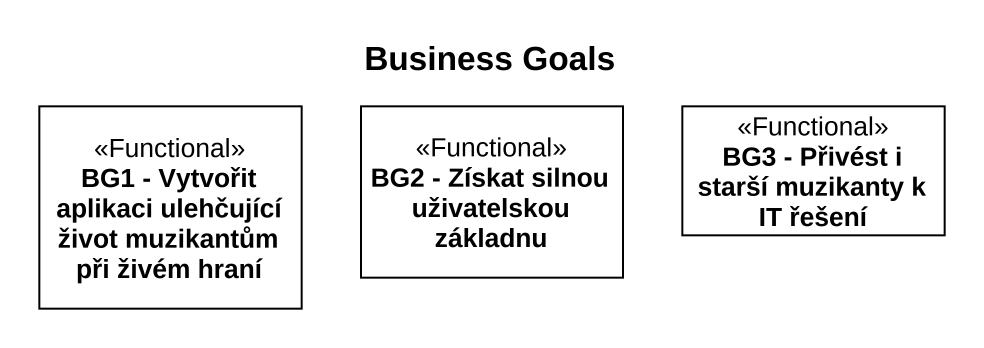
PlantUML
@startuml
title Business Goals
hide circle
hide empty members
class "BG1 - Vytvořit aplikaci ulehčující život muzikantům při živém hraní" as BG1_Vytvořit_aplikaci <<Functional>>
class "BG2 - Získat silnou uživatelskou základnu" as BG2_Získat_silnou <<Functional>>
class "BG3 - Přivést i starší muzikanty k IT řešení" as BG3_Přivést_i_starší <<Functional>>
@enduml
